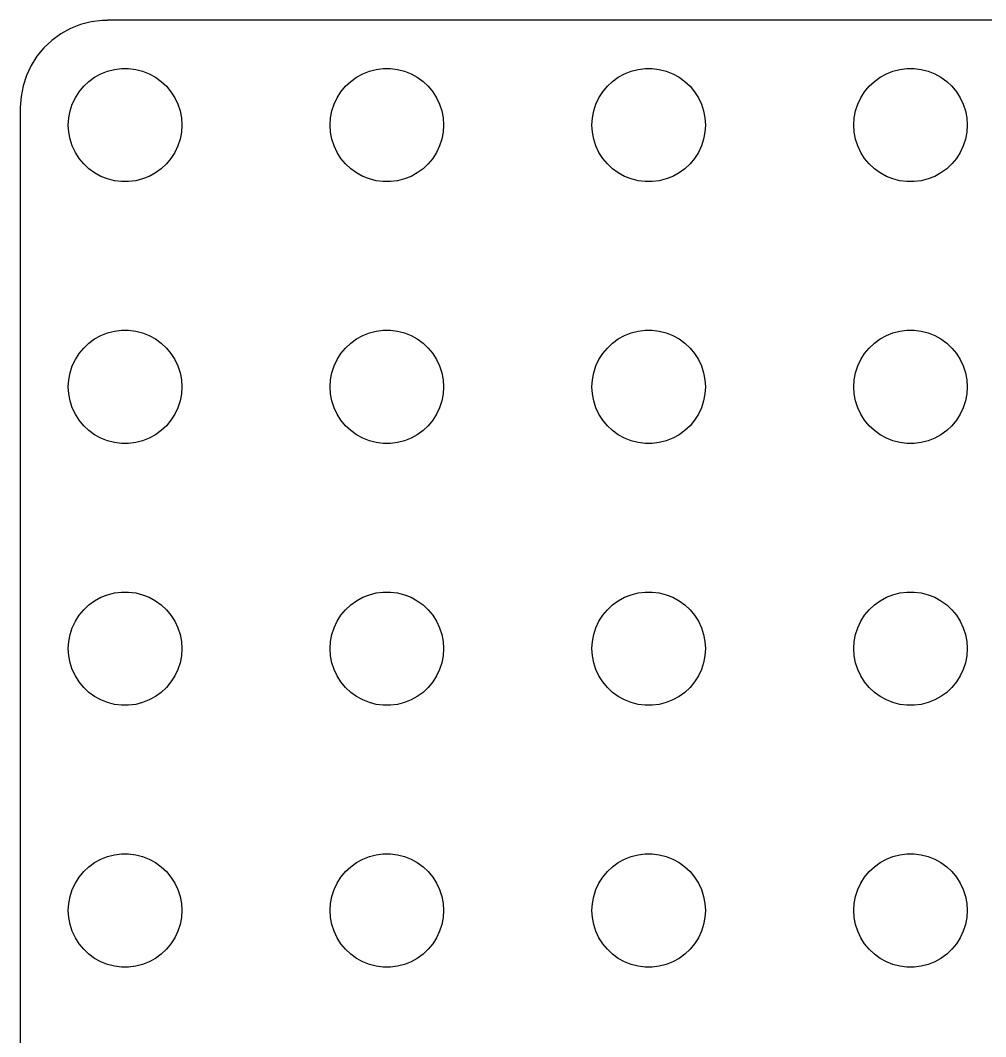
# Model space of a CAD drawing. Header units: metres. Extents: x 9 to 231, y 9 to 231.
# Drawn here: x 9 to 64.3, y 172.8 to 231 of the extents above; entities that cross this region are included whole.
import ezdxf

# ---------------------------------------------------------------- set-up
doc = ezdxf.new("R2010")
doc.units = ezdxf.units.M

msp = doc.modelspace()

# ---------------------------------------------------------------- linework, layer by layer
for p, q in [((12.4549, 230.755), (11.8711, 230.524)), ((13.0631, 230.911), (12.4549, 230.755)), ((13.686, 230.99), (13.0631, 230.911)), ((14, 230.99), (13.686, 230.99)), ((226, 231), (14, 231)), ((14, 231), (14, 230.99)), ((11.3209, 230.222), (10.8129, 229.853)), ((11.8711, 230.524), (11.3209, 230.222)), ((10.8129, 229.853), (10.3551, 229.423)), ((9.9549, 228.939), (9.6184, 228.409)), ((10.3551, 229.423), (9.9549, 228.939)), ((9.6184, 228.409), (9.3511, 227.841)), ((9.3511, 227.841), (9.1571, 227.243)), ((12.9284, 227.504), (13.2586, 227.744)), ((13.2586, 227.744), (13.6162, 227.941)), ((13.6162, 227.941), (13.9957, 228.091)), ((13.9957, 228.091), (14.391, 228.192)), ((14.391, 228.192), (14.7959, 228.244)), ((14.7959, 228.244), (15.2041, 228.244)), ((15.2041, 228.244), (15.609, 228.192)), ((15.609, 228.192), (16.0043, 228.091)), ((16.0043, 228.091), (16.3838, 227.941)), ((16.3838, 227.941), (16.7414, 227.744)), ((16.7414, 227.744), (17.0716, 227.504)), ((27.9284, 227.504), (28.2586, 227.744)), ((28.2586, 227.744), (28.6162, 227.941)), ((28.6162, 227.941), (28.9957, 228.091)), ((28.9957, 228.091), (29.391, 228.192)), ((29.391, 228.192), (29.7959, 228.244)), ((29.7959, 228.244), (30.2041, 228.244)), ((30.2041, 228.244), (30.609, 228.192)), ((30.609, 228.192), (31.0043, 228.091)), ((31.0043, 228.091), (31.3838, 227.941)), ((31.3838, 227.941), (31.7414, 227.744)), ((31.7414, 227.744), (32.0716, 227.504)), ((42.9284, 227.504), (43.2586, 227.744)), ((43.2586, 227.744), (43.6162, 227.941)), ((43.6162, 227.941), (43.9957, 228.091)), ((43.9957, 228.091), (44.391, 228.192)), ((44.391, 228.192), (44.7959, 228.244)), ((44.7959, 228.244), (45.2041, 228.244)), ((45.2041, 228.244), (45.609, 228.192)), ((45.609, 228.192), (46.0043, 228.091)), ((46.0043, 228.091), (46.3838, 227.941)), ((46.3838, 227.941), (46.7414, 227.744)), ((46.7414, 227.744), (47.0716, 227.504)), ((57.9284, 227.504), (58.2586, 227.744)), ((58.2586, 227.744), (58.6162, 227.941)), ((58.6162, 227.941), (58.9957, 228.091)), ((58.9957, 228.091), (59.391, 228.192)), ((59.391, 228.192), (59.7959, 228.244)), ((59.7959, 228.244), (60.2041, 228.244)), ((60.2041, 228.244), (60.609, 228.192)), ((60.609, 228.192), (61.0043, 228.091)), ((61.0043, 228.091), (61.3838, 227.941)), ((61.3838, 227.941), (61.7414, 227.744)), ((61.7414, 227.744), (62.0716, 227.504)), ((9.1571, 227.243), (9.0394, 226.627)), ((12.3707, 226.91), (12.6308, 227.225)), ((12.6308, 227.225), (12.9284, 227.504)), ((17.0716, 227.504), (17.3691, 227.225)), ((17.3691, 227.225), (17.6293, 226.91)), ((27.3707, 226.91), (27.6308, 227.225)), ((27.6308, 227.225), (27.9284, 227.504)), ((32.0716, 227.504), (32.3691, 227.225)), ((32.3691, 227.225), (32.6293, 226.91)), ((42.3707, 226.91), (42.6308, 227.225)), ((42.6308, 227.225), (42.9284, 227.504)), ((47.0716, 227.504), (47.3691, 227.225)), ((47.3691, 227.225), (47.6293, 226.91)), ((57.3707, 226.91), (57.6308, 227.225)), ((57.6308, 227.225), (57.9284, 227.504)), ((62.0716, 227.504), (62.3691, 227.225)), ((62.3691, 227.225), (62.6293, 226.91)), ((9.0394, 226.627), (9, 226)), ((11.9782, 226.196), (12.152, 226.566)), ((12.152, 226.566), (12.3707, 226.91)), ((17.6293, 226.91), (17.848, 226.566)), ((17.848, 226.566), (18.0218, 226.196)), ((26.9782, 226.196), (27.152, 226.566)), ((27.152, 226.566), (27.3707, 226.91)), ((32.6293, 226.91), (32.848, 226.566)), ((32.848, 226.566), (33.0218, 226.196)), ((41.9782, 226.196), (42.152, 226.566)), ((42.152, 226.566), (42.3707, 226.91)), ((47.6293, 226.91), (47.848, 226.566)), ((47.848, 226.566), (48.0218, 226.196)), ((56.9782, 226.196), (57.152, 226.566)), ((57.152, 226.566), (57.3707, 226.91)), ((62.6293, 226.91), (62.848, 226.566)), ((62.848, 226.566), (63.0218, 226.196)), ((9, 226), (9, 14)), ((11.8521, 225.808), (11.9782, 226.196)), ((18.0218, 226.196), (18.1479, 225.808)), ((26.8521, 225.808), (26.9782, 226.196)), ((33.0218, 226.196), (33.1479, 225.808)), ((41.8521, 225.808), (41.9782, 226.196)), ((48.0218, 226.196), (48.1479, 225.808)), ((56.8521, 225.808), (56.9782, 226.196)), ((63.0218, 226.196), (63.1479, 225.808)), ((11.75, 225), (11.7756, 225.407)), ((11.7756, 225.407), (11.8521, 225.808)), ((18.1479, 225.808), (18.2244, 225.407)), ((18.2244, 225.407), (18.25, 225)), ((26.75, 225), (26.7756, 225.407)), ((26.7756, 225.407), (26.8521, 225.808)), ((33.1479, 225.808), (33.2244, 225.407)), ((33.2244, 225.407), (33.25, 225)), ((41.75, 225), (41.7756, 225.407)), ((41.7756, 225.407), (41.8521, 225.808)), ((48.1479, 225.808), (48.2244, 225.407)), ((48.2244, 225.407), (48.25, 225)), ((56.75, 225), (56.7756, 225.407)), ((56.7756, 225.407), (56.8521, 225.808)), ((63.1479, 225.808), (63.2244, 225.407)), ((63.2244, 225.407), (63.25, 225)), ((11.7756, 224.593), (11.75, 225)), ((18.25, 225), (18.2244, 224.593)), ((26.7756, 224.593), (26.75, 225)), ((33.25, 225), (33.2244, 224.593)), ((41.7756, 224.593), (41.75, 225)), ((48.25, 225), (48.2244, 224.593)), ((56.7756, 224.593), (56.75, 225)), ((63.25, 225), (63.2244, 224.593)), ((11.8521, 224.192), (11.7756, 224.593)), ((18.2244, 224.593), (18.1479, 224.192)), ((26.8521, 224.192), (26.7756, 224.593)), ((33.2244, 224.593), (33.1479, 224.192)), ((41.8521, 224.192), (41.7756, 224.593)), ((48.2244, 224.593), (48.1479, 224.192)), ((56.8521, 224.192), (56.7756, 224.593)), ((63.2244, 224.593), (63.1479, 224.192)), ((11.9782, 223.804), (11.8521, 224.192)), ((12.152, 223.434), (11.9782, 223.804)), ((18.0218, 223.804), (17.848, 223.434)), ((18.1479, 224.192), (18.0218, 223.804)), ((26.9782, 223.804), (26.8521, 224.192)), ((27.152, 223.434), (26.9782, 223.804)), ((33.0218, 223.804), (32.848, 223.434)), ((33.1479, 224.192), (33.0218, 223.804)), ((41.9782, 223.804), (41.8521, 224.192)), ((42.152, 223.434), (41.9782, 223.804)), ((48.0218, 223.804), (47.848, 223.434)), ((48.1479, 224.192), (48.0218, 223.804)), ((56.9782, 223.804), (56.8521, 224.192)), ((57.152, 223.434), (56.9782, 223.804)), ((63.0218, 223.804), (62.848, 223.434)), ((63.1479, 224.192), (63.0218, 223.804)), ((12.3707, 223.09), (12.152, 223.434)), ((12.6308, 222.775), (12.3707, 223.09)), ((17.6293, 223.09), (17.3691, 222.775)), ((17.848, 223.434), (17.6293, 223.09)), ((27.3707, 223.09), (27.152, 223.434)), ((27.6308, 222.775), (27.3707, 223.09)), ((32.6293, 223.09), (32.3691, 222.775)), ((32.848, 223.434), (32.6293, 223.09)), ((42.3707, 223.09), (42.152, 223.434)), ((42.6308, 222.775), (42.3707, 223.09)), ((47.6293, 223.09), (47.3691, 222.775)), ((47.848, 223.434), (47.6293, 223.09)), ((57.3707, 223.09), (57.152, 223.434)), ((57.6308, 222.775), (57.3707, 223.09)), ((62.6293, 223.09), (62.3691, 222.775)), ((62.848, 223.434), (62.6293, 223.09)), ((12.9284, 222.496), (12.6308, 222.775)), ((13.2586, 222.256), (12.9284, 222.496)), ((17.0716, 222.496), (16.7414, 222.256)), ((17.3691, 222.775), (17.0716, 222.496)), ((27.9284, 222.496), (27.6308, 222.775)), ((28.2586, 222.256), (27.9284, 222.496)), ((32.0716, 222.496), (31.7414, 222.256)), ((32.3691, 222.775), (32.0716, 222.496)), ((42.9284, 222.496), (42.6308, 222.775)), ((43.2586, 222.256), (42.9284, 222.496)), ((47.0716, 222.496), (46.7414, 222.256)), ((47.3691, 222.775), (47.0716, 222.496)), ((57.9284, 222.496), (57.6308, 222.775)), ((58.2586, 222.256), (57.9284, 222.496)), ((62.0716, 222.496), (61.7414, 222.256)), ((62.3691, 222.775), (62.0716, 222.496)), ((13.6162, 222.059), (13.2586, 222.256)), ((13.9957, 221.909), (13.6162, 222.059)), ((14.391, 221.808), (13.9957, 221.909)), ((16.0043, 221.909), (15.609, 221.808)), ((16.3838, 222.059), (16.0043, 221.909)), ((16.7414, 222.256), (16.3838, 222.059)), ((28.6162, 222.059), (28.2586, 222.256)), ((28.9957, 221.909), (28.6162, 222.059)), ((29.391, 221.808), (28.9957, 221.909)), ((31.0043, 221.909), (30.609, 221.808)), ((31.3838, 222.059), (31.0043, 221.909)), ((31.7414, 222.256), (31.3838, 222.059)), ((43.6162, 222.059), (43.2586, 222.256)), ((43.9957, 221.909), (43.6162, 222.059)), ((44.391, 221.808), (43.9957, 221.909)), ((46.0043, 221.909), (45.609, 221.808)), ((46.3838, 222.059), (46.0043, 221.909)), ((46.7414, 222.256), (46.3838, 222.059)), ((58.6162, 222.059), (58.2586, 222.256)), ((58.9957, 221.909), (58.6162, 222.059)), ((59.391, 221.808), (58.9957, 221.909)), ((61.0043, 221.909), (60.609, 221.808)), ((61.3838, 222.059), (61.0043, 221.909)), ((61.7414, 222.256), (61.3838, 222.059)), ((14.7959, 221.756), (14.391, 221.808)), ((15.2041, 221.756), (14.7959, 221.756)), ((15.609, 221.808), (15.2041, 221.756)), ((29.7959, 221.756), (29.391, 221.808)), ((30.2041, 221.756), (29.7959, 221.756)), ((30.609, 221.808), (30.2041, 221.756)), ((44.7959, 221.756), (44.391, 221.808)), ((45.2041, 221.756), (44.7959, 221.756)), ((45.609, 221.808), (45.2041, 221.756)), ((59.7959, 221.756), (59.391, 221.808)), ((60.2041, 221.756), (59.7959, 221.756)), ((60.609, 221.808), (60.2041, 221.756)), ((13.9957, 213.091), (14.391, 213.192)), ((14.391, 213.192), (14.7959, 213.244)), ((14.7959, 213.244), (15.2041, 213.244)), ((15.2041, 213.244), (15.609, 213.192)), ((15.609, 213.192), (16.0043, 213.091)), ((28.9957, 213.091), (29.391, 213.192)), ((29.391, 213.192), (29.7959, 213.244)), ((29.7959, 213.244), (30.2041, 213.244)), ((30.2041, 213.244), (30.609, 213.192)), ((30.609, 213.192), (31.0043, 213.091)), ((43.9957, 213.091), (44.391, 213.192)), ((44.391, 213.192), (44.7959, 213.244)), ((44.7959, 213.244), (45.2041, 213.244)), ((45.2041, 213.244), (45.609, 213.192)), ((45.609, 213.192), (46.0043, 213.091)), ((58.9957, 213.091), (59.391, 213.192)), ((59.391, 213.192), (59.7959, 213.244)), ((59.7959, 213.244), (60.2041, 213.244)), ((60.2041, 213.244), (60.609, 213.192)), ((60.609, 213.192), (61.0043, 213.091)), ((12.9284, 212.504), (13.2586, 212.744)), ((13.2586, 212.744), (13.6162, 212.941)), ((13.6162, 212.941), (13.9957, 213.091)), ((16.0043, 213.091), (16.3838, 212.941)), ((16.3838, 212.941), (16.7414, 212.744)), ((16.7414, 212.744), (17.0716, 212.504)), ((27.9284, 212.504), (28.2586, 212.744)), ((28.2586, 212.744), (28.6162, 212.941)), ((28.6162, 212.941), (28.9957, 213.091)), ((31.0043, 213.091), (31.3838, 212.941)), ((31.3838, 212.941), (31.7414, 212.744)), ((31.7414, 212.744), (32.0716, 212.504)), ((42.9284, 212.504), (43.2586, 212.744)), ((43.2586, 212.744), (43.6162, 212.941)), ((43.6162, 212.941), (43.9957, 213.091)), ((46.0043, 213.091), (46.3838, 212.941)), ((46.3838, 212.941), (46.7414, 212.744)), ((46.7414, 212.744), (47.0716, 212.504)), ((57.9284, 212.504), (58.2586, 212.744)), ((58.2586, 212.744), (58.6162, 212.941)), ((58.6162, 212.941), (58.9957, 213.091)), ((61.0043, 213.091), (61.3838, 212.941)), ((61.3838, 212.941), (61.7414, 212.744)), ((61.7414, 212.744), (62.0716, 212.504)), ((12.3707, 211.91), (12.6308, 212.225)), ((12.6308, 212.225), (12.9284, 212.504)), ((17.0716, 212.504), (17.3691, 212.225)), ((17.3691, 212.225), (17.6293, 211.91)), ((27.3707, 211.91), (27.6308, 212.225)), ((27.6308, 212.225), (27.9284, 212.504)), ((32.0716, 212.504), (32.3691, 212.225)), ((32.3691, 212.225), (32.6293, 211.91)), ((42.3707, 211.91), (42.6308, 212.225)), ((42.6308, 212.225), (42.9284, 212.504)), ((47.0716, 212.504), (47.3691, 212.225)), ((47.3691, 212.225), (47.6293, 211.91)), ((57.3707, 211.91), (57.6308, 212.225)), ((57.6308, 212.225), (57.9284, 212.504)), ((62.0716, 212.504), (62.3691, 212.225)), ((62.3691, 212.225), (62.6293, 211.91)), ((11.9782, 211.196), (12.152, 211.566)), ((12.152, 211.566), (12.3707, 211.91)), ((17.6293, 211.91), (17.848, 211.566)), ((17.848, 211.566), (18.0218, 211.196)), ((26.9782, 211.196), (27.152, 211.566)), ((27.152, 211.566), (27.3707, 211.91)), ((32.6293, 211.91), (32.848, 211.566)), ((32.848, 211.566), (33.0218, 211.196)), ((41.9782, 211.196), (42.152, 211.566)), ((42.152, 211.566), (42.3707, 211.91)), ((47.6293, 211.91), (47.848, 211.566)), ((47.848, 211.566), (48.0218, 211.196)), ((56.9782, 211.196), (57.152, 211.566)), ((57.152, 211.566), (57.3707, 211.91)), ((62.6293, 211.91), (62.848, 211.566)), ((62.848, 211.566), (63.0218, 211.196)), ((11.7756, 210.407), (11.8521, 210.808)), ((11.8521, 210.808), (11.9782, 211.196)), ((18.0218, 211.196), (18.1479, 210.808)), ((18.1479, 210.808), (18.2244, 210.407)), ((26.7756, 210.407), (26.8521, 210.808)), ((26.8521, 210.808), (26.9782, 211.196)), ((33.0218, 211.196), (33.1479, 210.808)), ((33.1479, 210.808), (33.2244, 210.407)), ((41.7756, 210.407), (41.8521, 210.808)), ((41.8521, 210.808), (41.9782, 211.196)), ((48.0218, 211.196), (48.1479, 210.808)), ((48.1479, 210.808), (48.2244, 210.407)), ((56.7756, 210.407), (56.8521, 210.808)), ((56.8521, 210.808), (56.9782, 211.196)), ((63.0218, 211.196), (63.1479, 210.808)), ((63.1479, 210.808), (63.2244, 210.407)), ((11.75, 210), (11.7756, 210.407)), ((18.2244, 210.407), (18.25, 210)), ((26.75, 210), (26.7756, 210.407)), ((33.2244, 210.407), (33.25, 210)), ((41.75, 210), (41.7756, 210.407)), ((48.2244, 210.407), (48.25, 210)), ((56.75, 210), (56.7756, 210.407)), ((63.2244, 210.407), (63.25, 210)), ((11.7756, 209.593), (11.75, 210)), ((18.25, 210), (18.2244, 209.593)), ((26.7756, 209.593), (26.75, 210)), ((33.25, 210), (33.2244, 209.593)), ((41.7756, 209.593), (41.75, 210)), ((48.25, 210), (48.2244, 209.593)), ((56.7756, 209.593), (56.75, 210)), ((63.25, 210), (63.2244, 209.593)), ((11.8521, 209.192), (11.7756, 209.593)), ((11.9782, 208.804), (11.8521, 209.192)), ((18.1479, 209.192), (18.0218, 208.804)), ((18.2244, 209.593), (18.1479, 209.192)), ((26.8521, 209.192), (26.7756, 209.593)), ((26.9782, 208.804), (26.8521, 209.192)), ((33.1479, 209.192), (33.0218, 208.804)), ((33.2244, 209.593), (33.1479, 209.192)), ((41.8521, 209.192), (41.7756, 209.593)), ((41.9782, 208.804), (41.8521, 209.192)), ((48.1479, 209.192), (48.0218, 208.804)), ((48.2244, 209.593), (48.1479, 209.192)), ((56.8521, 209.192), (56.7756, 209.593)), ((56.9782, 208.804), (56.8521, 209.192)), ((63.1479, 209.192), (63.0218, 208.804)), ((63.2244, 209.593), (63.1479, 209.192)), ((12.152, 208.434), (11.9782, 208.804)), ((18.0218, 208.804), (17.848, 208.434)), ((27.152, 208.434), (26.9782, 208.804)), ((33.0218, 208.804), (32.848, 208.434)), ((42.152, 208.434), (41.9782, 208.804)), ((48.0218, 208.804), (47.848, 208.434)), ((57.152, 208.434), (56.9782, 208.804)), ((63.0218, 208.804), (62.848, 208.434)), ((12.3707, 208.09), (12.152, 208.434)), ((12.6308, 207.775), (12.3707, 208.09)), ((17.6293, 208.09), (17.3691, 207.775)), ((17.848, 208.434), (17.6293, 208.09)), ((27.3707, 208.09), (27.152, 208.434)), ((27.6308, 207.775), (27.3707, 208.09)), ((32.6293, 208.09), (32.3691, 207.775)), ((32.848, 208.434), (32.6293, 208.09)), ((42.3707, 208.09), (42.152, 208.434)), ((42.6308, 207.775), (42.3707, 208.09)), ((47.6293, 208.09), (47.3691, 207.775)), ((47.848, 208.434), (47.6293, 208.09)), ((57.3707, 208.09), (57.152, 208.434)), ((57.6308, 207.775), (57.3707, 208.09)), ((62.6293, 208.09), (62.3691, 207.775)), ((62.848, 208.434), (62.6293, 208.09)), ((12.9284, 207.496), (12.6308, 207.775)), ((13.2586, 207.256), (12.9284, 207.496)), ((17.0716, 207.496), (16.7414, 207.256)), ((17.3691, 207.775), (17.0716, 207.496)), ((27.9284, 207.496), (27.6308, 207.775)), ((28.2586, 207.256), (27.9284, 207.496)), ((32.0716, 207.496), (31.7414, 207.256)), ((32.3691, 207.775), (32.0716, 207.496)), ((42.9284, 207.496), (42.6308, 207.775)), ((43.2586, 207.256), (42.9284, 207.496)), ((47.0716, 207.496), (46.7414, 207.256)), ((47.3691, 207.775), (47.0716, 207.496)), ((57.9284, 207.496), (57.6308, 207.775)), ((58.2586, 207.256), (57.9284, 207.496)), ((62.0716, 207.496), (61.7414, 207.256)), ((62.3691, 207.775), (62.0716, 207.496)), ((13.6162, 207.059), (13.2586, 207.256)), ((13.9957, 206.909), (13.6162, 207.059)), ((14.391, 206.808), (13.9957, 206.909)), ((14.7959, 206.756), (14.391, 206.808)), ((15.2041, 206.756), (14.7959, 206.756)), ((15.609, 206.808), (15.2041, 206.756)), ((16.0043, 206.909), (15.609, 206.808)), ((16.3838, 207.059), (16.0043, 206.909)), ((16.7414, 207.256), (16.3838, 207.059)), ((28.6162, 207.059), (28.2586, 207.256)), ((28.9957, 206.909), (28.6162, 207.059)), ((29.391, 206.808), (28.9957, 206.909)), ((29.7959, 206.756), (29.391, 206.808)), ((30.2041, 206.756), (29.7959, 206.756)), ((30.609, 206.808), (30.2041, 206.756)), ((31.0043, 206.909), (30.609, 206.808)), ((31.3838, 207.059), (31.0043, 206.909)), ((31.7414, 207.256), (31.3838, 207.059)), ((43.6162, 207.059), (43.2586, 207.256)), ((43.9957, 206.909), (43.6162, 207.059)), ((44.391, 206.808), (43.9957, 206.909)), ((44.7959, 206.756), (44.391, 206.808)), ((45.2041, 206.756), (44.7959, 206.756)), ((45.609, 206.808), (45.2041, 206.756)), ((46.0043, 206.909), (45.609, 206.808)), ((46.3838, 207.059), (46.0043, 206.909)), ((46.7414, 207.256), (46.3838, 207.059)), ((58.6162, 207.059), (58.2586, 207.256)), ((58.9957, 206.909), (58.6162, 207.059)), ((59.391, 206.808), (58.9957, 206.909)), ((59.7959, 206.756), (59.391, 206.808)), ((60.2041, 206.756), (59.7959, 206.756)), ((60.609, 206.808), (60.2041, 206.756)), ((61.0043, 206.909), (60.609, 206.808)), ((61.3838, 207.059), (61.0043, 206.909)), ((61.7414, 207.256), (61.3838, 207.059)), ((13.6162, 197.941), (13.9957, 198.091)), ((13.9957, 198.091), (14.391, 198.192)), ((14.391, 198.192), (14.7959, 198.244)), ((14.7959, 198.244), (15.2041, 198.244)), ((15.2041, 198.244), (15.609, 198.192)), ((15.609, 198.192), (16.0043, 198.091)), ((16.0043, 198.091), (16.3838, 197.941)), ((28.6162, 197.941), (28.9957, 198.091)), ((28.9957, 198.091), (29.391, 198.192)), ((29.391, 198.192), (29.7959, 198.244)), ((29.7959, 198.244), (30.2041, 198.244)), ((30.2041, 198.244), (30.609, 198.192)), ((30.609, 198.192), (31.0043, 198.091)), ((31.0043, 198.091), (31.3838, 197.941)), ((43.6162, 197.941), (43.9957, 198.091)), ((43.9957, 198.091), (44.391, 198.192)), ((44.391, 198.192), (44.7959, 198.244)), ((44.7959, 198.244), (45.2041, 198.244)), ((45.2041, 198.244), (45.609, 198.192)), ((45.609, 198.192), (46.0043, 198.091)), ((46.0043, 198.091), (46.3838, 197.941)), ((58.6162, 197.941), (58.9957, 198.091)), ((58.9957, 198.091), (59.391, 198.192)), ((59.391, 198.192), (59.7959, 198.244)), ((59.7959, 198.244), (60.2041, 198.244)), ((60.2041, 198.244), (60.609, 198.192)), ((60.609, 198.192), (61.0043, 198.091)), ((61.0043, 198.091), (61.3838, 197.941)), ((12.6308, 197.225), (12.9284, 197.504)), ((12.9284, 197.504), (13.2586, 197.744)), ((13.2586, 197.744), (13.6162, 197.941)), ((16.3838, 197.941), (16.7414, 197.744)), ((16.7414, 197.744), (17.0716, 197.504)), ((17.0716, 197.504), (17.3691, 197.225)), ((27.6308, 197.225), (27.9284, 197.504)), ((27.9284, 197.504), (28.2586, 197.744)), ((28.2586, 197.744), (28.6162, 197.941)), ((31.3838, 197.941), (31.7414, 197.744)), ((31.7414, 197.744), (32.0716, 197.504)), ((32.0716, 197.504), (32.3691, 197.225)), ((42.6308, 197.225), (42.9284, 197.504)), ((42.9284, 197.504), (43.2586, 197.744)), ((43.2586, 197.744), (43.6162, 197.941)), ((46.3838, 197.941), (46.7414, 197.744)), ((46.7414, 197.744), (47.0716, 197.504)), ((47.0716, 197.504), (47.3691, 197.225)), ((57.6308, 197.225), (57.9284, 197.504)), ((57.9284, 197.504), (58.2586, 197.744)), ((58.2586, 197.744), (58.6162, 197.941)), ((61.3838, 197.941), (61.7414, 197.744)), ((61.7414, 197.744), (62.0716, 197.504)), ((62.0716, 197.504), (62.3691, 197.225)), ((12.152, 196.566), (12.3707, 196.91)), ((12.3707, 196.91), (12.6308, 197.225)), ((17.3691, 197.225), (17.6293, 196.91)), ((17.6293, 196.91), (17.848, 196.566)), ((27.152, 196.566), (27.3707, 196.91)), ((27.3707, 196.91), (27.6308, 197.225)), ((32.3691, 197.225), (32.6293, 196.91)), ((32.6293, 196.91), (32.848, 196.566)), ((42.152, 196.566), (42.3707, 196.91)), ((42.3707, 196.91), (42.6308, 197.225)), ((47.3691, 197.225), (47.6293, 196.91)), ((47.6293, 196.91), (47.848, 196.566)), ((57.152, 196.566), (57.3707, 196.91)), ((57.3707, 196.91), (57.6308, 197.225)), ((62.3691, 197.225), (62.6293, 196.91)), ((62.6293, 196.91), (62.848, 196.566)), ((11.9782, 196.196), (12.152, 196.566)), ((17.848, 196.566), (18.0218, 196.196)), ((26.9782, 196.196), (27.152, 196.566)), ((32.848, 196.566), (33.0218, 196.196)), ((41.9782, 196.196), (42.152, 196.566)), ((47.848, 196.566), (48.0218, 196.196)), ((56.9782, 196.196), (57.152, 196.566)), ((62.848, 196.566), (63.0218, 196.196)), ((11.7756, 195.407), (11.8521, 195.808)), ((11.8521, 195.808), (11.9782, 196.196)), ((18.0218, 196.196), (18.1479, 195.808)), ((18.1479, 195.808), (18.2244, 195.407)), ((26.7756, 195.407), (26.8521, 195.808)), ((26.8521, 195.808), (26.9782, 196.196)), ((33.0218, 196.196), (33.1479, 195.808)), ((33.1479, 195.808), (33.2244, 195.407)), ((41.7756, 195.407), (41.8521, 195.808)), ((41.8521, 195.808), (41.9782, 196.196)), ((48.0218, 196.196), (48.1479, 195.808)), ((48.1479, 195.808), (48.2244, 195.407)), ((56.7756, 195.407), (56.8521, 195.808)), ((56.8521, 195.808), (56.9782, 196.196)), ((63.0218, 196.196), (63.1479, 195.808)), ((63.1479, 195.808), (63.2244, 195.407)), ((11.75, 195), (11.7756, 195.407)), ((18.2244, 195.407), (18.25, 195)), ((26.75, 195), (26.7756, 195.407)), ((33.2244, 195.407), (33.25, 195)), ((41.75, 195), (41.7756, 195.407)), ((48.2244, 195.407), (48.25, 195)), ((56.75, 195), (56.7756, 195.407)), ((63.2244, 195.407), (63.25, 195)), ((11.7756, 194.593), (11.75, 195)), ((11.8521, 194.192), (11.7756, 194.593)), ((18.2244, 194.593), (18.1479, 194.192)), ((18.25, 195), (18.2244, 194.593)), ((26.7756, 194.593), (26.75, 195)), ((26.8521, 194.192), (26.7756, 194.593)), ((33.2244, 194.593), (33.1479, 194.192)), ((33.25, 195), (33.2244, 194.593)), ((41.7756, 194.593), (41.75, 195)), ((41.8521, 194.192), (41.7756, 194.593)), ((48.2244, 194.593), (48.1479, 194.192)), ((48.25, 195), (48.2244, 194.593)), ((56.7756, 194.593), (56.75, 195)), ((56.8521, 194.192), (56.7756, 194.593)), ((63.2244, 194.593), (63.1479, 194.192)), ((63.25, 195), (63.2244, 194.593)), ((11.9782, 193.804), (11.8521, 194.192)), ((18.1479, 194.192), (18.0218, 193.804)), ((26.9782, 193.804), (26.8521, 194.192)), ((33.1479, 194.192), (33.0218, 193.804)), ((41.9782, 193.804), (41.8521, 194.192)), ((48.1479, 194.192), (48.0218, 193.804)), ((56.9782, 193.804), (56.8521, 194.192)), ((63.1479, 194.192), (63.0218, 193.804)), ((12.152, 193.434), (11.9782, 193.804)), ((12.3707, 193.09), (12.152, 193.434)), ((17.848, 193.434), (17.6293, 193.09)), ((18.0218, 193.804), (17.848, 193.434)), ((27.152, 193.434), (26.9782, 193.804)), ((27.3707, 193.09), (27.152, 193.434)), ((32.848, 193.434), (32.6293, 193.09)), ((33.0218, 193.804), (32.848, 193.434)), ((42.152, 193.434), (41.9782, 193.804)), ((42.3707, 193.09), (42.152, 193.434)), ((47.848, 193.434), (47.6293, 193.09)), ((48.0218, 193.804), (47.848, 193.434)), ((57.152, 193.434), (56.9782, 193.804)), ((57.3707, 193.09), (57.152, 193.434)), ((62.848, 193.434), (62.6293, 193.09)), ((63.0218, 193.804), (62.848, 193.434)), ((12.6308, 192.775), (12.3707, 193.09)), ((12.9284, 192.496), (12.6308, 192.775)), ((17.3691, 192.775), (17.0716, 192.496)), ((17.6293, 193.09), (17.3691, 192.775)), ((27.6308, 192.775), (27.3707, 193.09)), ((27.9284, 192.496), (27.6308, 192.775)), ((32.3691, 192.775), (32.0716, 192.496)), ((32.6293, 193.09), (32.3691, 192.775)), ((42.6308, 192.775), (42.3707, 193.09)), ((42.9284, 192.496), (42.6308, 192.775)), ((47.3691, 192.775), (47.0716, 192.496)), ((47.6293, 193.09), (47.3691, 192.775)), ((57.6308, 192.775), (57.3707, 193.09)), ((57.9284, 192.496), (57.6308, 192.775)), ((62.3691, 192.775), (62.0716, 192.496)), ((62.6293, 193.09), (62.3691, 192.775)), ((13.2586, 192.256), (12.9284, 192.496)), ((13.6162, 192.059), (13.2586, 192.256)), ((16.7414, 192.256), (16.3838, 192.059)), ((17.0716, 192.496), (16.7414, 192.256)), ((28.2586, 192.256), (27.9284, 192.496)), ((28.6162, 192.059), (28.2586, 192.256)), ((31.7414, 192.256), (31.3838, 192.059)), ((32.0716, 192.496), (31.7414, 192.256)), ((43.2586, 192.256), (42.9284, 192.496)), ((43.6162, 192.059), (43.2586, 192.256)), ((46.7414, 192.256), (46.3838, 192.059)), ((47.0716, 192.496), (46.7414, 192.256)), ((58.2586, 192.256), (57.9284, 192.496)), ((58.6162, 192.059), (58.2586, 192.256)), ((61.7414, 192.256), (61.3838, 192.059)), ((62.0716, 192.496), (61.7414, 192.256)), ((13.9957, 191.909), (13.6162, 192.059)), ((14.391, 191.808), (13.9957, 191.909)), ((14.7959, 191.756), (14.391, 191.808)), ((15.2041, 191.756), (14.7959, 191.756)), ((15.609, 191.808), (15.2041, 191.756)), ((16.0043, 191.909), (15.609, 191.808)), ((16.3838, 192.059), (16.0043, 191.909)), ((28.9957, 191.909), (28.6162, 192.059)), ((29.391, 191.808), (28.9957, 191.909)), ((29.7959, 191.756), (29.391, 191.808)), ((30.2041, 191.756), (29.7959, 191.756)), ((30.609, 191.808), (30.2041, 191.756)), ((31.0043, 191.909), (30.609, 191.808)), ((31.3838, 192.059), (31.0043, 191.909)), ((43.9957, 191.909), (43.6162, 192.059)), ((44.391, 191.808), (43.9957, 191.909)), ((44.7959, 191.756), (44.391, 191.808)), ((45.2041, 191.756), (44.7959, 191.756)), ((45.609, 191.808), (45.2041, 191.756)), ((46.0043, 191.909), (45.609, 191.808)), ((46.3838, 192.059), (46.0043, 191.909)), ((58.9957, 191.909), (58.6162, 192.059)), ((59.391, 191.808), (58.9957, 191.909)), ((59.7959, 191.756), (59.391, 191.808)), ((60.2041, 191.756), (59.7959, 191.756)), ((60.609, 191.808), (60.2041, 191.756)), ((61.0043, 191.909), (60.609, 191.808)), ((61.3838, 192.059), (61.0043, 191.909)), ((13.2586, 182.744), (13.6162, 182.941)), ((13.6162, 182.941), (13.9957, 183.091)), ((13.9957, 183.091), (14.391, 183.192)), ((14.391, 183.192), (14.7959, 183.244)), ((14.7959, 183.244), (15.2041, 183.244)), ((15.2041, 183.244), (15.609, 183.192)), ((15.609, 183.192), (16.0043, 183.091)), ((16.0043, 183.091), (16.3838, 182.941)), ((16.3838, 182.941), (16.7414, 182.744)), ((28.2586, 182.744), (28.6162, 182.941)), ((28.6162, 182.941), (28.9957, 183.091)), ((28.9957, 183.091), (29.391, 183.192)), ((29.391, 183.192), (29.7959, 183.244)), ((29.7959, 183.244), (30.2041, 183.244)), ((30.2041, 183.244), (30.609, 183.192)), ((30.609, 183.192), (31.0043, 183.091)), ((31.0043, 183.091), (31.3838, 182.941)), ((31.3838, 182.941), (31.7414, 182.744)), ((43.2586, 182.744), (43.6162, 182.941)), ((43.6162, 182.941), (43.9957, 183.091)), ((43.9957, 183.091), (44.391, 183.192)), ((44.391, 183.192), (44.7959, 183.244)), ((44.7959, 183.244), (45.2041, 183.244)), ((45.2041, 183.244), (45.609, 183.192)), ((45.609, 183.192), (46.0043, 183.091)), ((46.0043, 183.091), (46.3838, 182.941)), ((46.3838, 182.941), (46.7414, 182.744)), ((58.2586, 182.744), (58.6162, 182.941)), ((58.6162, 182.941), (58.9957, 183.091)), ((58.9957, 183.091), (59.391, 183.192)), ((59.391, 183.192), (59.7959, 183.244)), ((59.7959, 183.244), (60.2041, 183.244)), ((60.2041, 183.244), (60.609, 183.192)), ((60.609, 183.192), (61.0043, 183.091)), ((61.0043, 183.091), (61.3838, 182.941)), ((61.3838, 182.941), (61.7414, 182.744)), ((12.6308, 182.225), (12.9284, 182.504)), ((12.9284, 182.504), (13.2586, 182.744)), ((16.7414, 182.744), (17.0716, 182.504)), ((17.0716, 182.504), (17.3691, 182.225)), ((27.6308, 182.225), (27.9284, 182.504)), ((27.9284, 182.504), (28.2586, 182.744)), ((31.7414, 182.744), (32.0716, 182.504)), ((32.0716, 182.504), (32.3691, 182.225)), ((42.6308, 182.225), (42.9284, 182.504)), ((42.9284, 182.504), (43.2586, 182.744)), ((46.7414, 182.744), (47.0716, 182.504)), ((47.0716, 182.504), (47.3691, 182.225)), ((57.6308, 182.225), (57.9284, 182.504)), ((57.9284, 182.504), (58.2586, 182.744)), ((61.7414, 182.744), (62.0716, 182.504)), ((62.0716, 182.504), (62.3691, 182.225)), ((12.152, 181.566), (12.3707, 181.91)), ((12.3707, 181.91), (12.6308, 182.225)), ((17.3691, 182.225), (17.6293, 181.91)), ((17.6293, 181.91), (17.848, 181.566)), ((27.152, 181.566), (27.3707, 181.91)), ((27.3707, 181.91), (27.6308, 182.225)), ((32.3691, 182.225), (32.6293, 181.91)), ((32.6293, 181.91), (32.848, 181.566)), ((42.152, 181.566), (42.3707, 181.91)), ((42.3707, 181.91), (42.6308, 182.225)), ((47.3691, 182.225), (47.6293, 181.91)), ((47.6293, 181.91), (47.848, 181.566)), ((57.152, 181.566), (57.3707, 181.91)), ((57.3707, 181.91), (57.6308, 182.225)), ((62.3691, 182.225), (62.6293, 181.91)), ((62.6293, 181.91), (62.848, 181.566)), ((11.8521, 180.808), (11.9782, 181.196)), ((11.9782, 181.196), (12.152, 181.566)), ((17.848, 181.566), (18.0218, 181.196)), ((18.0218, 181.196), (18.1479, 180.808)), ((26.8521, 180.808), (26.9782, 181.196)), ((26.9782, 181.196), (27.152, 181.566)), ((32.848, 181.566), (33.0218, 181.196)), ((33.0218, 181.196), (33.1479, 180.808)), ((41.8521, 180.808), (41.9782, 181.196)), ((41.9782, 181.196), (42.152, 181.566)), ((47.848, 181.566), (48.0218, 181.196)), ((48.0218, 181.196), (48.1479, 180.808)), ((56.8521, 180.808), (56.9782, 181.196)), ((56.9782, 181.196), (57.152, 181.566)), ((62.848, 181.566), (63.0218, 181.196)), ((63.0218, 181.196), (63.1479, 180.808)), ((11.7756, 180.407), (11.8521, 180.808)), ((18.1479, 180.808), (18.2244, 180.407)), ((26.7756, 180.407), (26.8521, 180.808)), ((33.1479, 180.808), (33.2244, 180.407)), ((41.7756, 180.407), (41.8521, 180.808)), ((48.1479, 180.808), (48.2244, 180.407)), ((56.7756, 180.407), (56.8521, 180.808)), ((63.1479, 180.808), (63.2244, 180.407)), ((11.75, 180), (11.7756, 180.407)), ((11.7756, 179.593), (11.75, 180)), ((18.2244, 180.407), (18.25, 180)), ((18.25, 180), (18.2244, 179.593)), ((26.75, 180), (26.7756, 180.407)), ((26.7756, 179.593), (26.75, 180)), ((33.2244, 180.407), (33.25, 180)), ((33.25, 180), (33.2244, 179.593)), ((41.75, 180), (41.7756, 180.407)), ((41.7756, 179.593), (41.75, 180)), ((48.2244, 180.407), (48.25, 180)), ((48.25, 180), (48.2244, 179.593)), ((56.75, 180), (56.7756, 180.407)), ((56.7756, 179.593), (56.75, 180)), ((63.2244, 180.407), (63.25, 180)), ((63.25, 180), (63.2244, 179.593)), ((11.8521, 179.192), (11.7756, 179.593)), ((18.2244, 179.593), (18.1479, 179.192)), ((26.8521, 179.192), (26.7756, 179.593)), ((33.2244, 179.593), (33.1479, 179.192)), ((41.8521, 179.192), (41.7756, 179.593)), ((48.2244, 179.593), (48.1479, 179.192)), ((56.8521, 179.192), (56.7756, 179.593)), ((63.2244, 179.593), (63.1479, 179.192)), ((11.9782, 178.804), (11.8521, 179.192)), ((12.152, 178.434), (11.9782, 178.804)), ((18.0218, 178.804), (17.848, 178.434)), ((18.1479, 179.192), (18.0218, 178.804)), ((26.9782, 178.804), (26.8521, 179.192)), ((27.152, 178.434), (26.9782, 178.804)), ((33.0218, 178.804), (32.848, 178.434)), ((33.1479, 179.192), (33.0218, 178.804)), ((41.9782, 178.804), (41.8521, 179.192)), ((42.152, 178.434), (41.9782, 178.804)), ((48.0218, 178.804), (47.848, 178.434)), ((48.1479, 179.192), (48.0218, 178.804)), ((56.9782, 178.804), (56.8521, 179.192)), ((57.152, 178.434), (56.9782, 178.804)), ((63.0218, 178.804), (62.848, 178.434)), ((63.1479, 179.192), (63.0218, 178.804)), ((12.3707, 178.09), (12.152, 178.434)), ((17.848, 178.434), (17.6293, 178.09)), ((27.3707, 178.09), (27.152, 178.434)), ((32.848, 178.434), (32.6293, 178.09)), ((42.3707, 178.09), (42.152, 178.434)), ((47.848, 178.434), (47.6293, 178.09)), ((57.3707, 178.09), (57.152, 178.434)), ((62.848, 178.434), (62.6293, 178.09)), ((12.6308, 177.775), (12.3707, 178.09)), ((12.9284, 177.496), (12.6308, 177.775)), ((17.3691, 177.775), (17.0716, 177.496)), ((17.6293, 178.09), (17.3691, 177.775)), ((27.6308, 177.775), (27.3707, 178.09)), ((27.9284, 177.496), (27.6308, 177.775)), ((32.3691, 177.775), (32.0716, 177.496)), ((32.6293, 178.09), (32.3691, 177.775)), ((42.6308, 177.775), (42.3707, 178.09)), ((42.9284, 177.496), (42.6308, 177.775)), ((47.3691, 177.775), (47.0716, 177.496)), ((47.6293, 178.09), (47.3691, 177.775)), ((57.6308, 177.775), (57.3707, 178.09)), ((57.9284, 177.496), (57.6308, 177.775)), ((62.3691, 177.775), (62.0716, 177.496)), ((62.6293, 178.09), (62.3691, 177.775)), ((13.2586, 177.256), (12.9284, 177.496)), ((13.6162, 177.059), (13.2586, 177.256)), ((13.9957, 176.909), (13.6162, 177.059)), ((16.3838, 177.059), (16.0043, 176.909)), ((16.7414, 177.256), (16.3838, 177.059)), ((17.0716, 177.496), (16.7414, 177.256)), ((28.2586, 177.256), (27.9284, 177.496)), ((28.6162, 177.059), (28.2586, 177.256)), ((28.9957, 176.909), (28.6162, 177.059)), ((31.3838, 177.059), (31.0043, 176.909)), ((31.7414, 177.256), (31.3838, 177.059)), ((32.0716, 177.496), (31.7414, 177.256)), ((43.2586, 177.256), (42.9284, 177.496)), ((43.6162, 177.059), (43.2586, 177.256)), ((43.9957, 176.909), (43.6162, 177.059)), ((46.3838, 177.059), (46.0043, 176.909)), ((46.7414, 177.256), (46.3838, 177.059)), ((47.0716, 177.496), (46.7414, 177.256)), ((58.2586, 177.256), (57.9284, 177.496)), ((58.6162, 177.059), (58.2586, 177.256)), ((58.9957, 176.909), (58.6162, 177.059)), ((61.3838, 177.059), (61.0043, 176.909)), ((61.7414, 177.256), (61.3838, 177.059)), ((62.0716, 177.496), (61.7414, 177.256)), ((14.391, 176.808), (13.9957, 176.909)), ((14.7959, 176.756), (14.391, 176.808)), ((15.2041, 176.756), (14.7959, 176.756)), ((15.609, 176.808), (15.2041, 176.756)), ((16.0043, 176.909), (15.609, 176.808)), ((29.391, 176.808), (28.9957, 176.909)), ((29.7959, 176.756), (29.391, 176.808)), ((30.2041, 176.756), (29.7959, 176.756)), ((30.609, 176.808), (30.2041, 176.756)), ((31.0043, 176.909), (30.609, 176.808)), ((44.391, 176.808), (43.9957, 176.909)), ((44.7959, 176.756), (44.391, 176.808)), ((45.2041, 176.756), (44.7959, 176.756)), ((45.609, 176.808), (45.2041, 176.756)), ((46.0043, 176.909), (45.609, 176.808)), ((59.391, 176.808), (58.9957, 176.909)), ((59.7959, 176.756), (59.391, 176.808)), ((60.2041, 176.756), (59.7959, 176.756)), ((60.609, 176.808), (60.2041, 176.756)), ((61.0043, 176.909), (60.609, 176.808))]:
    msp.add_line(p, q)

doc.saveas('drawing.dxf')
